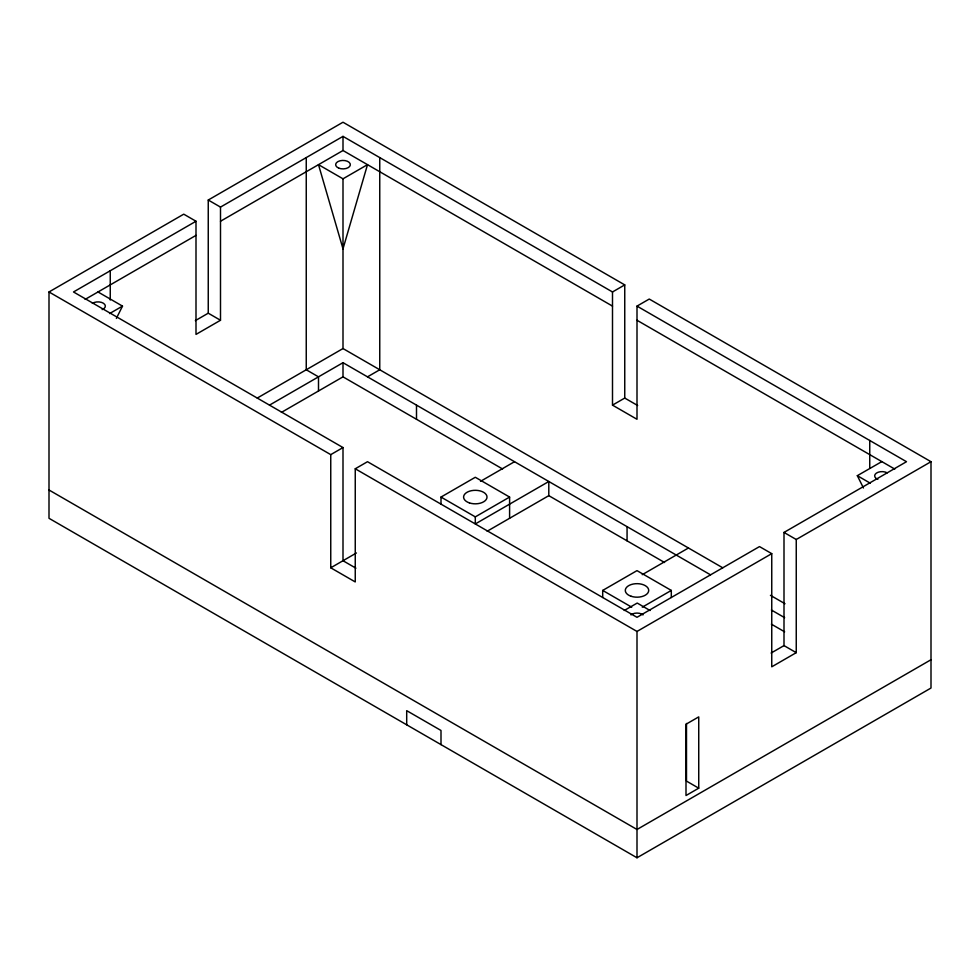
<?xml version="1.0" encoding="UTF-8"?>
<svg xmlns="http://www.w3.org/2000/svg" width="980" height="980" viewBox="0 0 980 980"><rect width="100%" height="100%" fill="white"/><g stroke="black" fill="none" stroke-linecap="round" stroke-linejoin="round"><path stroke-width="1.47" d="M116.375 318.402L122.5 306.115L98 291.967M612.5 291.967L612.5 405.132L637 419.281L637 306.115L649.25 299.047L931 461.702L931 688.034L637 857.77L49 518.298L49 291.967L183.75 214.167L196 221.247L196 334.401L220.5 320.264L220.5 207.099L343 136.379L612.5 291.967L624.75 284.898L624.75 398.064L637.649 405.5M195.351 320.632L208.25 313.184L208.25 200.03L343 122.231L624.75 284.898M196 221.247L73.5 291.967L343 447.566L343 560.719L355.899 568.167M85.101 299.415L196 235.384M220.5 221.247L343 150.516L612.5 306.115M109.601 313.563L122.5 306.115M343 178.813L367.5 164.665L343 248.846L318.5 164.665L343 178.813L343 348.549L722.75 567.8M257.25 398.064L343 348.549M269.5 405.132L343 362.698L710.537 574.844M281.419 412.396L343 376.847L502.581 468.979M367.5 376.847L379.75 369.766L379.75 157.596M49 291.967L330.75 454.634L343 447.566M330.75 454.634L330.75 567.8L355.25 581.936L355.25 468.783L367.5 461.702L637 617.302L759.5 546.583L771.75 553.651L771.75 666.817L796.25 652.668L796.25 539.502L931 461.702M441 504.149L441 497.068L475.3 477.272L509.6 497.068L509.6 518.298M330.75 567.8L356.438 552.965M480.531 481.327L514.5 461.715M612.5 405.132L624.75 398.064M441 497.068L475.3 516.877L509.6 497.068M487.17 531.234L548.8 495.66L664.562 562.495M602.7 597.506L602.7 590.426L637 570.63L671.3 590.426L671.3 597.506M642.231 574.684L688.45 547.991M642.28 607.184L671.3 590.426M771.101 653.035L784 645.6L784 532.434L906.5 461.702L637 306.115M355.25 468.783L637 631.451L771.75 553.651M698.74 788.177L686 795.527L686 724.245L698.74 716.882L698.74 788.177L686.49 781.109L686.49 723.461M931 659.736L637 829.484L49 490M863.454 487.991L857.329 475.68L881.829 461.605M624.236 610.491L637.233 603.055L650.046 610.528M637 320.264L894.764 469.077M208.25 200.03L220.5 207.099M784 532.434L796.25 539.502M770.427 595.326L784.992 603.729M771.383 610.026L784.637 617.67M771.383 624.162L784.637 631.818M208.25 313.184L220.5 320.264M784 645.6L796.25 652.668M602.7 590.426L631.72 607.184M857.329 475.68L870.24 483.177M869.75 440.486L869.75 468.342M637 631.451L637 857.77M627.065 526.701L627.065 540.85M548.8 495.66L548.8 481.511L475.3 523.945L475.3 516.877M441 744.616L441 730.467L406.7 710.659L406.7 724.808M416.5 405.132L416.5 419.281M343 136.379L343 150.516M343 362.698L343 376.847M318.5 390.983L318.5 376.847L306.25 369.766L306.25 157.596M110.25 270.75L110.25 300.027M92.365 303.396A7.35 4.239 0 0 1 103.427 303.261A7.35 4.239 0 0 1 102.165 309.607M877.835 479.343A7.35 4.239 0 0 1 876.353 473.144A7.35 4.239 0 0 1 887.194 472.85M630.948 614.901A7.35 4.239 0 0 1 643.052 614.901M469.445 502.924A11.711 6.762 0 0 0 487.011 497.068A11.711 6.762 0 0 0 469.445 491.213A11.711 6.762 0 0 0 469.445 502.924M631.145 596.281A11.711 6.762 0 0 0 648.711 590.426A11.711 6.762 0 0 0 631.145 584.57A11.711 6.762 0 0 0 631.145 596.281M338.688 168.095A7.35 4.239 0 0 0 350.301 165.106A7.35 4.239 0 0 0 339.999 160.793A7.35 4.239 0 0 0 338.688 168.095"/></g></svg>
